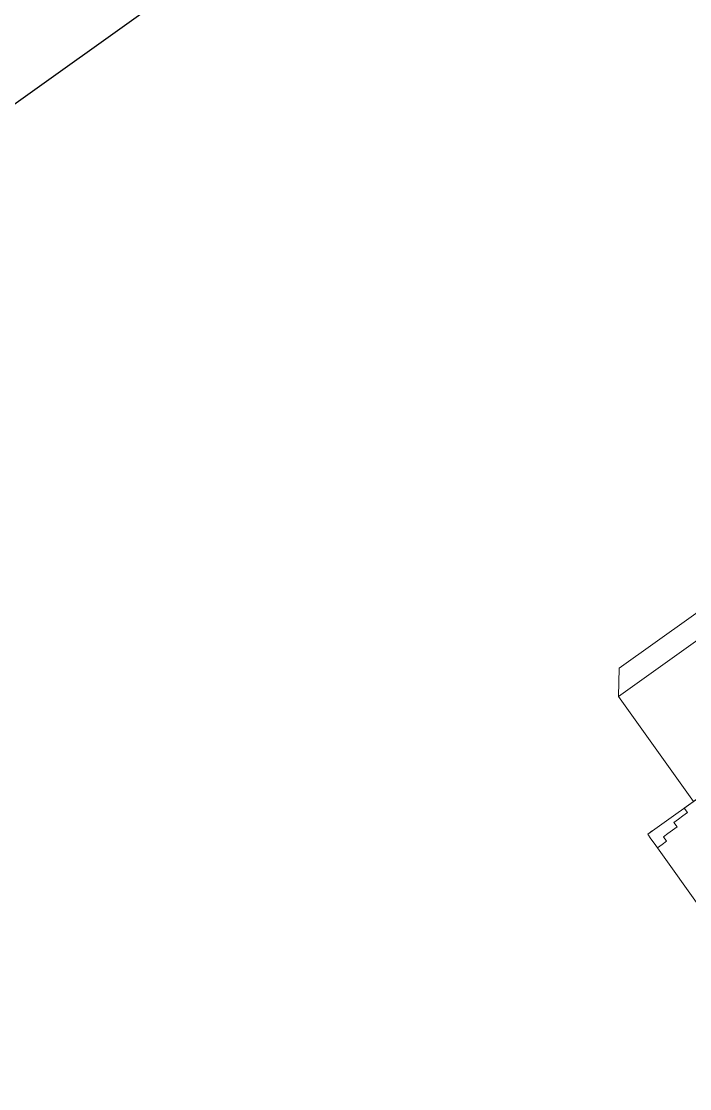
# Model space of a CAD drawing. Header units: feet. Extents: x 2321988 to 2329858, y 6722724 to 6730499.
# Drawn here: x 2326071.8504 to 2326071.9471, y 6726843.8969 to 6726844.0512 of the extents above; entities that cross this region are included whole.
import ezdxf

# ---------------------------------------------------------------- set-up
doc = ezdxf.new("R2010")
doc.units = ezdxf.units.FT
doc.header["$MEASUREMENT"] = 0
doc.layers.add('C-BESS-EQUIPMENT', color=255, linetype='Continuous')

# ---------------------------------------------------------------- blocks, each defined once
blk = doc.blocks.new('Midpoint Site Plan$0$A$C71e53a02')
at = {"lineweight": 9}
for points in [[(27.6555, 1.5933), (27.3534, 1.5933), (27.3242, 1.5543), (27.3242, 1.3302), (27.3339, 1.3302), (27.3242, 1.3302), (27.3144, 1.3302), (27.3047, 1.3302), (27.3047, 1.3204), (27.2949, 1.3204), (27.2852, 1.3204), (27.2755, 1.3204), (27.2755, 1.3107), (27.2657, 1.3107), (27.256, 1.3107), (27.2462, 1.3107), (27.2462, 1.3009), (27.2365, 1.3009), (27.2267, 1.3009), (27.2267, 1.0378), (27.2365, 1.0378), (27.2267, 1.0378)], [(27.3242, 1.5543), (27.3339, 1.5543), (27.3242, 1.5543), (27.6945, 1.5543), (27.6555, 1.5933), (27.6652, 1.5933)], [(27.3534, 1.5933), (27.3632, 1.5933)], [(27.2365, 1.3302), (27.2267, 1.3302), (27.3632, 1.3302)], [(27.2267, 1.3302), (27.2267, 1.3302)], [(27.2267, 1.3302), (27.2267, 1.3302)], [(27.2267, 1.3302), (27.2267, 1.3302)], [(27.2267, 1.3302), (27.2267, 1.3302)], [(27.2267, 1.3302), (27.2267, 1.3302)], [(27.2267, 1.3302), (27.2267, 1.3302)], [(27.2267, 1.3302), (27.2267, 1.3302)], [(27.2267, 1.3302), (27.2267, 1.3302)], [(27.2267, 1.3302), (27.2267, 1.3302)], [(27.2267, 1.3302), (27.2267, 1.3302)], [(27.2267, 1.3302), (27.2267, 1.3302)], [(27.2267, 1.3302), (27.2267, 1.3302)], [(27.2267, 1.3302), (27.2267, 1.3302)], [(27.2267, 1.3302), (27.2267, 1.3302)], [(27.2267, 1.3302), (27.2267, 1.3302)], [(27.2267, 1.3302), (27.2267, 1.3302)], [(27.2267, 1.3302), (27.2267, 1.3302)], [(27.2267, 1.3302), (27.2267, 1.3302)], [(27.2267, 1.3302), (27.2267, 1.3302)], [(27.2267, 1.3302), (27.2267, 1.3302)], [(27.2267, 1.3302), (27.2267, 1.3302)], [(27.2267, 1.3302), (27.2267, 1.3302)], [(27.2267, 1.3302), (27.2267, 1.3302)], [(27.2267, 1.3302), (27.2267, 1.3302)], [(27.2267, 1.3302), (27.2267, 1.3302)], [(27.2267, 1.3302), (27.2267, 1.3302)], [(27.2267, 1.3302), (27.2267, 1.3302)], [(27.2267, 1.3302), (27.2267, 1.3302)], [(27.2267, 1.3302), (27.2267, 1.3302)], [(27.2267, 1.3302), (27.2267, 1.3302)], [(27.2267, 1.3302), (27.2267, 1.3302)], [(27.2267, 1.3302), (27.2267, 1.3302)], [(27.2267, 1.3302), (27.2267, 1.3302)], [(27.2267, 1.3302), (27.2267, 1.3302)], [(27.2267, 1.3302), (27.2267, 1.3302)], [(27.2267, 1.3302), (27.2267, 1.3302)], [(27.2267, 1.3302), (27.2267, 1.3302)], [(27.2267, 1.3302), (27.2267, 1.3302)], [(27.2267, 1.3302), (27.2267, 1.3302)], [(27.2267, 1.3302), (27.2267, 1.3302)], [(27.2267, 1.3302), (27.2267, 1.3302)], [(27.2267, 1.3302), (27.2267, 1.3302)], [(27.2267, 1.3302), (27.2267, 1.3302)], [(27.2267, 1.3302), (27.2267, 1.3302)], [(27.2267, 1.3302), (27.2267, 1.3302)], [(27.2267, 1.3302), (27.2267, 1.3302)], [(27.2267, 1.3302), (27.2267, 1.3302)], [(27.2267, 1.3302), (27.2267, 1.3302)], [(27.2267, 1.3302), (27.2267, 1.3302)], [(27.2267, 1.3302), (27.2267, 1.3302)], [(27.2267, 1.3302), (27.2267, 1.3302)], [(27.2267, 1.3302), (27.2267, 1.3302)], [(27.2267, 1.3302), (27.2267, 1.3302)], [(27.2267, 1.3302), (27.2267, 1.3302)], [(27.2267, 1.3302), (27.2267, 1.3302)], [(27.2267, 1.3302), (27.2267, 1.3302)], [(27.2267, 1.3302), (27.2267, 1.3302)], [(27.2267, 1.3302), (27.2267, 1.3302)], [(27.2267, 1.3302), (27.2267, 1.3302)], [(27.2267, 1.3302), (27.2267, 1.3302)], [(27.2267, 1.3302), (27.2267, 1.3302)], [(27.2267, 1.3302), (27.2267, 1.3302)], [(27.2267, 1.3302), (27.2267, 1.3302)], [(27.2267, 1.3302), (27.2267, 1.3302)], [(27.2267, 1.3302), (27.2267, 1.3302)], [(27.2267, 1.3302), (27.2267, 1.3302)], [(27.2267, 1.3302), (27.2267, 1.3302)], [(27.2267, 1.3302), (27.2267, 1.3302)], [(27.2267, 1.3302), (27.2267, 1.3302)], [(27.2267, 1.3302), (27.2267, 1.3302)], [(27.2267, 1.3302), (27.2267, 1.3302)], [(27.2267, 1.3302), (27.2267, 1.3302)], [(27.2267, 1.3302), (27.2267, 1.3302)], [(27.2267, 1.3302), (27.2267, 1.3302)], [(27.2267, 1.3302), (27.2267, 1.3302)], [(27.2267, 1.3302), (27.2267, 1.3302)], [(27.2267, 1.3302), (27.2267, 1.3302)], [(27.2267, 1.3302), (27.2267, 1.3302)], [(27.2267, 1.3302), (27.2267, 1.3302)], [(27.2267, 1.3302), (27.2267, 1.3302)], [(27.2267, 1.3302), (27.2267, 1.3302)], [(27.2267, 1.3302), (27.2267, 1.3302)], [(27.2267, 1.3302), (27.2267, 1.3302)], [(27.2267, 1.3302), (27.2267, 1.3302)], [(27.2267, 1.3302), (27.2267, 1.3302)], [(27.2267, 1.3302), (27.2267, 1.3302)], [(27.2267, 1.3302), (27.2267, 1.3302)], [(27.2267, 1.3302), (27.2267, 1.3302)], [(27.2267, 1.3302), (27.2267, 1.3302)], [(27.2267, 1.3302), (27.2267, 1.3302)], [(27.2267, 1.3302), (27.2267, 1.3302)], [(27.2267, 1.3302), (27.2267, 1.3204), (27.2267, 1.3107), (27.2267, 1.3009), (27.2365, 1.3009)], [(27.2267, 1.3204), (27.2267, 1.3204)], [(27.2267, 1.3204), (27.2267, 1.3204)], [(27.2267, 1.3204), (27.2267, 1.3204)], [(27.2267, 1.3204), (27.2267, 1.3204)], [(27.2267, 1.3204), (27.2267, 1.3204)], [(27.2267, 1.3204), (27.2267, 1.3204)], [(27.2267, 1.3204), (27.2267, 1.3204)], [(27.2267, 1.3204), (27.2267, 1.3204)], [(27.2267, 1.3204), (27.2267, 1.3204)], [(27.2267, 1.3204), (27.2267, 1.3204)], [(27.2267, 1.3204), (27.2267, 1.3204)], [(27.2267, 1.3204), (27.2267, 1.3204)], [(27.2267, 1.3204), (27.2267, 1.3204)], [(27.2267, 1.3204), (27.2267, 1.3204)], [(27.2267, 1.3204), (27.2267, 1.3204)], [(27.2267, 1.3204), (27.2267, 1.3204)], [(27.2267, 1.3204), (27.2267, 1.3204)], [(27.2267, 1.3204), (27.2267, 1.3204)], [(27.2267, 1.3204), (27.2267, 1.3204)], [(27.2267, 1.3204), (27.2267, 1.3204)], [(27.2267, 1.3204), (27.2267, 1.3204)], [(27.2267, 1.3204), (27.2267, 1.3204)], [(27.2267, 1.3204), (27.2267, 1.3204)], [(27.2267, 1.3204), (27.2267, 1.3204)], [(27.2267, 1.3204), (27.2267, 1.3204)], [(27.2267, 1.3204), (27.2267, 1.3204)], [(27.2267, 1.3204), (27.2267, 1.3204)], [(27.2267, 1.3204), (27.2267, 1.3204)], [(27.2267, 1.3204), (27.2267, 1.3204)], [(27.2267, 1.3204), (27.2267, 1.3204)], [(27.2267, 1.3204), (27.2267, 1.3204)], [(27.2267, 1.3204), (27.2267, 1.3204)], [(27.2267, 1.3204), (27.2267, 1.3204)], [(27.2267, 1.3204), (27.2267, 1.3204)], [(27.2267, 1.3204), (27.2267, 1.3204)], [(27.2267, 1.3204), (27.2267, 1.3204)], [(27.2267, 1.3204), (27.2267, 1.3204)], [(27.2267, 1.3204), (27.2267, 1.3204)], [(27.2267, 1.3204), (27.2267, 1.3204)], [(27.2267, 1.3204), (27.2267, 1.3204)], [(27.2267, 1.3204), (27.2267, 1.3204)], [(27.2267, 1.3204), (27.2267, 1.3204)], [(27.2267, 1.3204), (27.2267, 1.3204)], [(27.2267, 1.3204), (27.2267, 1.3204)], [(27.2267, 1.3204), (27.2267, 1.3204)], [(27.2267, 1.3204), (27.2267, 1.3204)], [(27.2267, 1.3204), (27.2267, 1.3204)], [(27.2267, 1.3204), (27.2267, 1.3204)], [(27.2267, 1.3204), (27.2267, 1.3204)], [(27.2267, 1.3204), (27.2267, 1.3204)], [(27.2267, 1.3204), (27.2267, 1.3204)], [(27.2267, 1.3204), (27.2267, 1.3204)], [(27.2267, 1.3204), (27.2267, 1.3204)], [(27.2267, 1.3204), (27.2267, 1.3204)], [(27.2755, 1.3204), (27.2755, 1.3204)], [(27.2755, 1.3204), (27.2755, 1.3204)], [(27.2755, 1.3204), (27.2755, 1.3204)], [(27.2755, 1.3204), (27.2755, 1.3204)], [(27.2755, 1.3204), (27.2755, 1.3204)], [(27.2755, 1.3204), (27.2755, 1.3204)], [(27.2755, 1.3204), (27.2755, 1.3204)], [(27.2852, 1.3204), (27.2852, 1.3204)], [(27.2852, 1.3204), (27.2852, 1.3204)], [(27.2852, 1.3204), (27.2852, 1.3204)], [(27.2852, 1.3204), (27.2852, 1.3204)], [(27.2852, 1.3204), (27.2852, 1.3204)], [(27.2852, 1.3204), (27.2852, 1.3204)], [(27.2852, 1.3204), (27.2852, 1.3204)], [(27.2852, 1.3204), (27.2852, 1.3204)], [(27.2949, 1.3204), (27.2949, 1.3204)], [(27.2949, 1.3204), (27.2949, 1.3204)], [(27.2949, 1.3204), (27.2949, 1.3204)], [(27.2949, 1.3204), (27.2949, 1.3204)], [(27.2949, 1.3204), (27.2949, 1.3204)], [(27.2949, 1.3204), (27.2949, 1.3204)], [(27.2949, 1.3204), (27.2949, 1.3204)], [(27.2949, 1.3204), (27.2949, 1.3204)], [(27.3047, 1.3302), (27.3047, 1.3302)], [(27.3047, 1.3302), (27.3047, 1.3302)], [(27.3047, 1.3302), (27.3047, 1.3302)], [(27.3047, 1.3302), (27.3047, 1.3302)], [(27.3047, 1.3302), (27.3047, 1.3302)], [(27.3047, 1.3302), (27.3047, 1.3302)], [(27.3047, 1.3302), (27.3047, 1.3302)], [(27.3144, 1.3302), (27.3144, 1.3302)], [(27.3144, 1.3302), (27.3144, 1.3302)], [(27.3144, 1.3302), (27.3144, 1.3302)], [(27.3144, 1.3302), (27.3144, 1.3302)], [(27.3144, 1.3302), (27.3144, 1.3302)], [(27.3144, 1.3302), (27.3144, 1.3302)], [(27.3144, 1.3302), (27.3144, 1.3302)], [(27.2267, 1.3107), (27.2267, 1.3107)], [(27.2267, 1.3107), (27.2267, 1.3107)], [(27.2267, 1.3107), (27.2267, 1.3107)], [(27.2267, 1.3107), (27.2267, 1.3107)], [(27.2267, 1.3107), (27.2267, 1.3107)], [(27.2267, 1.3107), (27.2267, 1.3107)], [(27.2267, 1.3107), (27.2267, 1.3107)], [(27.2267, 1.3107), (27.2267, 1.3107)], [(27.2267, 1.3107), (27.2267, 1.3107)], [(27.2267, 1.3107), (27.2267, 1.3107)], [(27.2267, 1.3107), (27.2267, 1.3107)], [(27.2267, 1.3107), (27.2267, 1.3107)], [(27.2267, 1.3107), (27.2267, 1.3107)], [(27.2267, 1.3107), (27.2267, 1.3107)], [(27.2267, 1.3107), (27.2267, 1.3107)], [(27.2267, 1.3107), (27.2267, 1.3107)], [(27.2267, 1.3107), (27.2267, 1.3107)], [(27.2267, 1.3107), (27.2267, 1.3107)], [(27.2267, 1.3107), (27.2267, 1.3107)], [(27.2267, 1.3107), (27.2267, 1.3107)], [(27.2267, 1.3107), (27.2267, 1.3107)], [(27.2267, 1.3107), (27.2267, 1.3107)], [(27.2267, 1.3107), (27.2267, 1.3107)], [(27.2267, 1.3107), (27.2267, 1.3107)], [(27.2267, 1.3107), (27.2267, 1.3107)], [(27.2267, 1.3107), (27.2267, 1.3107)], [(27.2267, 1.3107), (27.2267, 1.3107)], [(27.2267, 1.3107), (27.2267, 1.3107)], [(27.2267, 1.3107), (27.2267, 1.3107)], [(27.2267, 1.3107), (27.2267, 1.3107)], [(27.2267, 1.3107), (27.2267, 1.3107)], [(27.2267, 1.3107), (27.2267, 1.3107)], [(27.2267, 1.3107), (27.2267, 1.3107)], [(27.2267, 1.3107), (27.2267, 1.3107)], [(27.2267, 1.3107), (27.2267, 1.3107)], [(27.2267, 1.3009), (27.2267, 1.3009)], [(27.2267, 1.3009), (27.2267, 1.3009)], [(27.2267, 1.3009), (27.2267, 1.3009)], [(27.2267, 1.3009), (27.2267, 1.3009)], [(27.2267, 1.3009), (27.2267, 1.3009)], [(27.2267, 1.3009), (27.2267, 1.3009)], [(27.2267, 1.3009), (27.2267, 1.3009)], [(27.2267, 1.3009), (27.2267, 1.3009)], [(27.2267, 1.3009), (27.2267, 1.3009)], [(27.2267, 1.3009), (27.2267, 1.3009)], [(27.2267, 1.3009), (27.2267, 1.3009)], [(27.2267, 1.3009), (27.2267, 1.3009)], [(27.2267, 1.3009), (27.2267, 1.3009)], [(27.2267, 1.3009), (27.2267, 1.3009)], [(27.2267, 1.3009), (27.2267, 1.3009)], [(27.2365, 1.3009), (27.2365, 1.3009)], [(27.2365, 1.3009), (27.2365, 1.3009)], [(27.2365, 1.3009), (27.2365, 1.3009)], [(27.2462, 1.3107), (27.2462, 1.3107)], [(27.2462, 1.3009), (27.2462, 1.3009)], [(27.2462, 1.3009), (27.2462, 1.3009)], [(27.256, 1.3107), (27.256, 1.3107)], [(27.256, 1.3107), (27.256, 1.3107)], [(27.256, 1.3107), (27.256, 1.3107)], [(27.2657, 1.3107), (27.2657, 1.3107)], [(27.2657, 1.3107), (27.2657, 1.3107)], [(27.2657, 1.3107), (27.2657, 1.3107)], [(27.2657, 1.3107), (27.2657, 1.3107)], [(27.2657, 1.3107), (27.2657, 1.3107)], [(27.2657, 1.3107), (27.2657, 1.3107)]]:
    blk.add_lwpolyline(points, dxfattribs=at)

msp = doc.modelspace()

# ---------------------------------------------------------------- linework, layer by layer
at = {"layer": 'C-BESS-EQUIPMENT'}
msp.add_lwpolyline([(2326063.32233, 6726845.94499), (2326068.61612, 6726849.7167), (2326072.38783, 6726844.4229), (2326067.09403, 6726840.6512)], close=True, dxfattribs=at)

# ---------------------------------------------------------------- block references
at = {"layer": 'C-BESS-EQUIPMENT', "xscale": 0.08333333333333331, "yscale": 0.08333333333333331, "zscale": 0.08333333333333331, "rotation": 35.46898082920265}
msp.add_blockref('Midpoint Site Plan$0$A$C71e53a02', (2326070.15747, 6726842.52686), dxfattribs=at)

# ---------------------------------------------------------------- next in the draw order: wipeouts: each hides what was drawn before it
msp.add_wipeout([(2326044.1544, 6726887.54167), (2326077.85795, 6726840.23687), (2326077.40832, 6726839.91652), (2326043.70467, 6726887.22144)]).dxf.layer = 'C-BESS-EQUIPMENT'

# ---------------------------------------------------------------- next in the draw order: wipeouts: each hides what was drawn before it
msp.add_wipeout([(2326040.08225, 6726884.64036), (2326073.7858, 6726837.33556), (2326073.33617, 6726837.01521), (2326039.63253, 6726884.32013)]).dxf.layer = 'C-BESS-EQUIPMENT'

doc.saveas('drawing.dxf')
